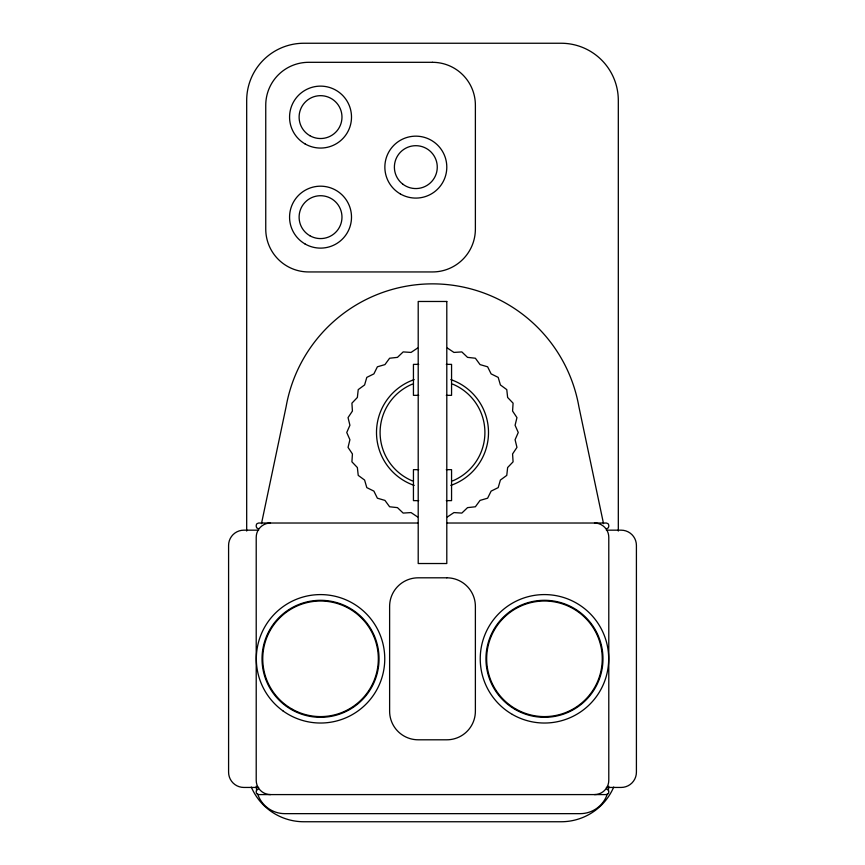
<?xml version="1.0" encoding="UTF-8"?>
<svg xmlns="http://www.w3.org/2000/svg" width="865" height="865" viewBox="0 0 865 865"><rect width="100%" height="100%" fill="white"/><g stroke="black" fill="none" stroke-linecap="round" stroke-linejoin="round"><path stroke-width="1.3" d="M261.468 523.682L286.11 406.691A148.65 148.65 0 0 1 578.89 406.691L603.532 523.682M417.611 348.044L411.048 352.423L403.166 351.914L397.468 357.364L389.618 358.229L384.947 364.598L377.378 366.803L373.885 373.885L366.803 377.378L364.598 384.947L358.229 389.618L357.364 397.468L351.914 403.166L352.423 411.048L348.044 417.611L349.914 425.277L346.746 432.5L349.914 439.723L348.044 447.389L352.423 453.952L351.914 461.834L357.364 467.532L358.229 475.382L364.598 480.053L366.803 487.622L373.885 491.115L377.378 498.197L384.947 500.403L389.618 506.771L397.468 507.636L403.166 513.086L411.048 512.577L417.611 516.956M447.389 516.956L453.952 512.577L461.834 513.086L467.532 507.636L475.382 506.771L480.053 500.403L487.622 498.197L491.115 491.115L498.197 487.622L500.403 480.053L506.771 475.382L507.636 467.532L513.086 461.834L512.577 453.952L516.956 447.389L515.086 439.723L518.254 432.5L515.086 425.277L516.956 417.611L512.577 411.048L513.086 403.166L507.636 397.468L506.771 389.618L500.403 384.947L498.197 377.378L491.115 373.885L487.622 366.803L480.053 364.598L475.382 358.229L467.532 357.364L461.834 351.914L453.952 352.423L447.389 348.044M606.397 528.742L608.084 528.039A3.568 3.568 0 0 0 608.084 523.725L606.397 523.022L447.324 523.022M258.603 788.88L256.916 789.572A3.568 3.568 0 0 0 256.916 793.897L258.603 794.589L606.397 794.589L608.084 793.897A3.568 3.568 0 0 0 608.084 789.572L606.397 788.88M418.703 364.37L413.438 364.37L413.438 395.337L418.703 395.337M446.297 364.37L451.562 364.37L451.562 395.337L446.297 395.337M418.703 469.663L413.438 469.663L413.438 500.63L418.703 500.63M446.297 469.663L451.562 469.663L451.562 500.63L446.297 500.63M417.676 523.022L258.603 523.022L256.916 523.725A3.568 3.568 0 0 0 256.916 528.039L258.603 528.742M258.657 530.169L243.833 530.169A15.246 15.246 0 0 0 228.587 545.415L228.587 772.196A15.246 15.246 0 0 0 243.833 787.442L258.657 787.442M606.343 530.169L621.167 530.169A15.246 15.246 0 0 1 636.413 545.415L636.413 772.196A15.246 15.246 0 0 1 621.167 787.442L606.343 787.442M618.313 531.045L618.313 100.427A57.177 57.177 0 0 0 561.136 43.25L303.864 43.25A57.177 57.177 0 0 0 246.687 100.427L246.687 531.045M251.293 787.053A57.177 57.177 0 0 0 303.864 821.75L561.136 821.75A57.177 57.177 0 0 0 613.707 787.053M452.557 384.082A52.408 52.408 0 0 1 452.557 480.918M412.443 480.918A52.408 52.408 0 0 1 412.443 384.082M450.838 379.605A55.976 55.976 0 0 1 450.838 485.395M414.162 485.395A55.976 55.976 0 0 1 414.162 379.605M270.507 794.589A14.294 14.294 0 0 1 256.213 780.295L256.213 537.316A14.294 14.294 0 0 1 270.507 523.022M594.493 523.022A14.294 14.294 0 0 1 608.787 537.316L608.787 780.295A14.294 14.294 0 0 1 594.493 794.589M608.765 786.188A28.588 28.588 0 0 1 608.236 790.642M607.381 793.897A28.588 28.588 0 0 1 580.199 813.651L284.801 813.651A28.588 28.588 0 0 1 257.619 793.897M256.764 790.642A28.588 28.588 0 0 1 256.235 786.188M432.5 62.312L308.621 62.312A42.882 42.882 0 0 0 265.75 105.184L265.75 229.063A42.882 42.882 0 0 0 308.621 271.945L432.5 271.945A42.882 42.882 0 0 0 475.382 229.063L475.382 105.184A42.882 42.882 0 0 0 432.5 62.312M446.794 301.474L418.206 301.474L418.206 563.526L446.794 563.526L446.794 301.474M446.794 577.809L418.206 577.809A28.588 28.588 0 0 0 389.618 606.397L389.618 711.214A28.588 28.588 0 0 0 418.206 739.802L446.794 739.802A28.588 28.588 0 0 0 475.382 711.214L475.382 606.397A28.588 28.588 0 0 0 446.794 577.809M402.776 184.137A21.441 21.441 0 0 0 437.085 169.918A21.441 21.441 0 0 0 407.62 147.32A21.441 21.441 0 0 0 402.776 184.137M400.344 193.944A30.967 30.967 0 0 0 446.794 167.129A30.967 30.967 0 0 0 400.344 140.303A30.967 30.967 0 0 0 400.344 193.944M309.821 235.713A21.441 21.441 0 0 0 341.978 217.147A21.441 21.441 0 0 0 309.821 198.582A21.441 21.441 0 0 0 309.821 235.713M305.053 243.973A30.967 30.967 0 0 0 351.504 217.147A30.967 30.967 0 0 0 305.053 190.332A30.967 30.967 0 0 0 305.053 243.973M309.821 135.664A21.441 21.441 0 0 0 341.978 117.099A21.441 21.441 0 0 0 309.821 98.534A21.441 21.441 0 0 0 309.821 135.664M305.053 143.914A30.967 30.967 0 0 0 351.504 117.099A30.967 30.967 0 0 0 305.053 90.274A30.967 30.967 0 0 0 305.053 143.914M515.562 708.857A57.793 57.793 0 0 0 602.256 658.806A57.793 57.793 0 0 0 515.562 608.755A57.793 57.793 0 0 0 515.562 708.857M512.35 714.425A64.226 64.226 0 0 0 608.69 658.806A64.226 64.226 0 0 0 512.35 603.186A64.226 64.226 0 0 0 512.35 714.425M515.205 709.473A58.506 58.506 0 0 0 602.97 658.806A58.506 58.506 0 0 0 515.205 608.138A58.506 58.506 0 0 0 515.205 709.473M291.646 708.857A57.793 57.793 0 0 0 378.329 658.806A57.793 57.793 0 0 0 291.646 608.755A57.793 57.793 0 0 0 291.646 708.857M283.125 711.008A64.226 64.226 0 0 0 384.449 665.099A64.226 64.226 0 0 0 294.035 600.31A64.226 64.226 0 0 0 283.125 711.008M286.456 706.37A58.506 58.506 0 0 0 378.762 664.547A58.506 58.506 0 0 0 296.392 605.522A58.506 58.506 0 0 0 286.456 706.37"/></g></svg>
